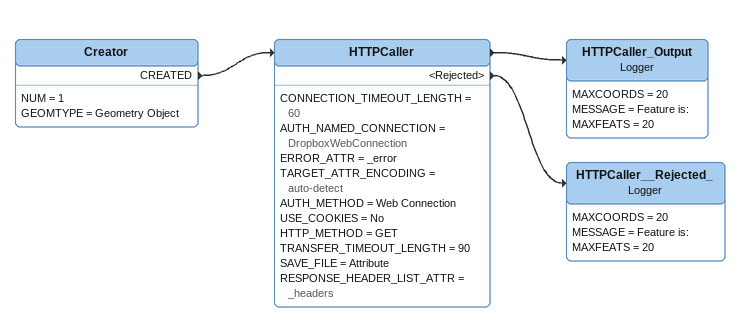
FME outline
Creator
    NUM = 1
    GEOMTYPE = Geometry Object
    CREATED -> HTTPCaller
HTTPCaller
    CONNECTION_TIMEOUT_LENGTH = 60
    AUTH_NAMED_CONNECTION = DropboxWebConnection
    ERROR_ATTR = _error
    TARGET_ATTR_ENCODING = auto-detect
    AUTH_METHOD = Web Connection
    USE_COOKIES = No
    HTTP_METHOD = GET
    TRANSFER_TIMEOUT_LENGTH = 90
    SAVE_FILE = Attribute
    RESPONSE_HEADER_LIST_ATTR = _headers
    -> HTTPCaller_Output
    <Rejected> -> HTTPCaller__Rejected_
HTTPCaller_Output: Logger
    MAXCOORDS = 20
    MESSAGE = Feature is:
    MAXFEATS = 20
HTTPCaller__Rejected_: Logger
    MAXCOORDS = 20
    MESSAGE = Feature is:
    MAXFEATS = 20
